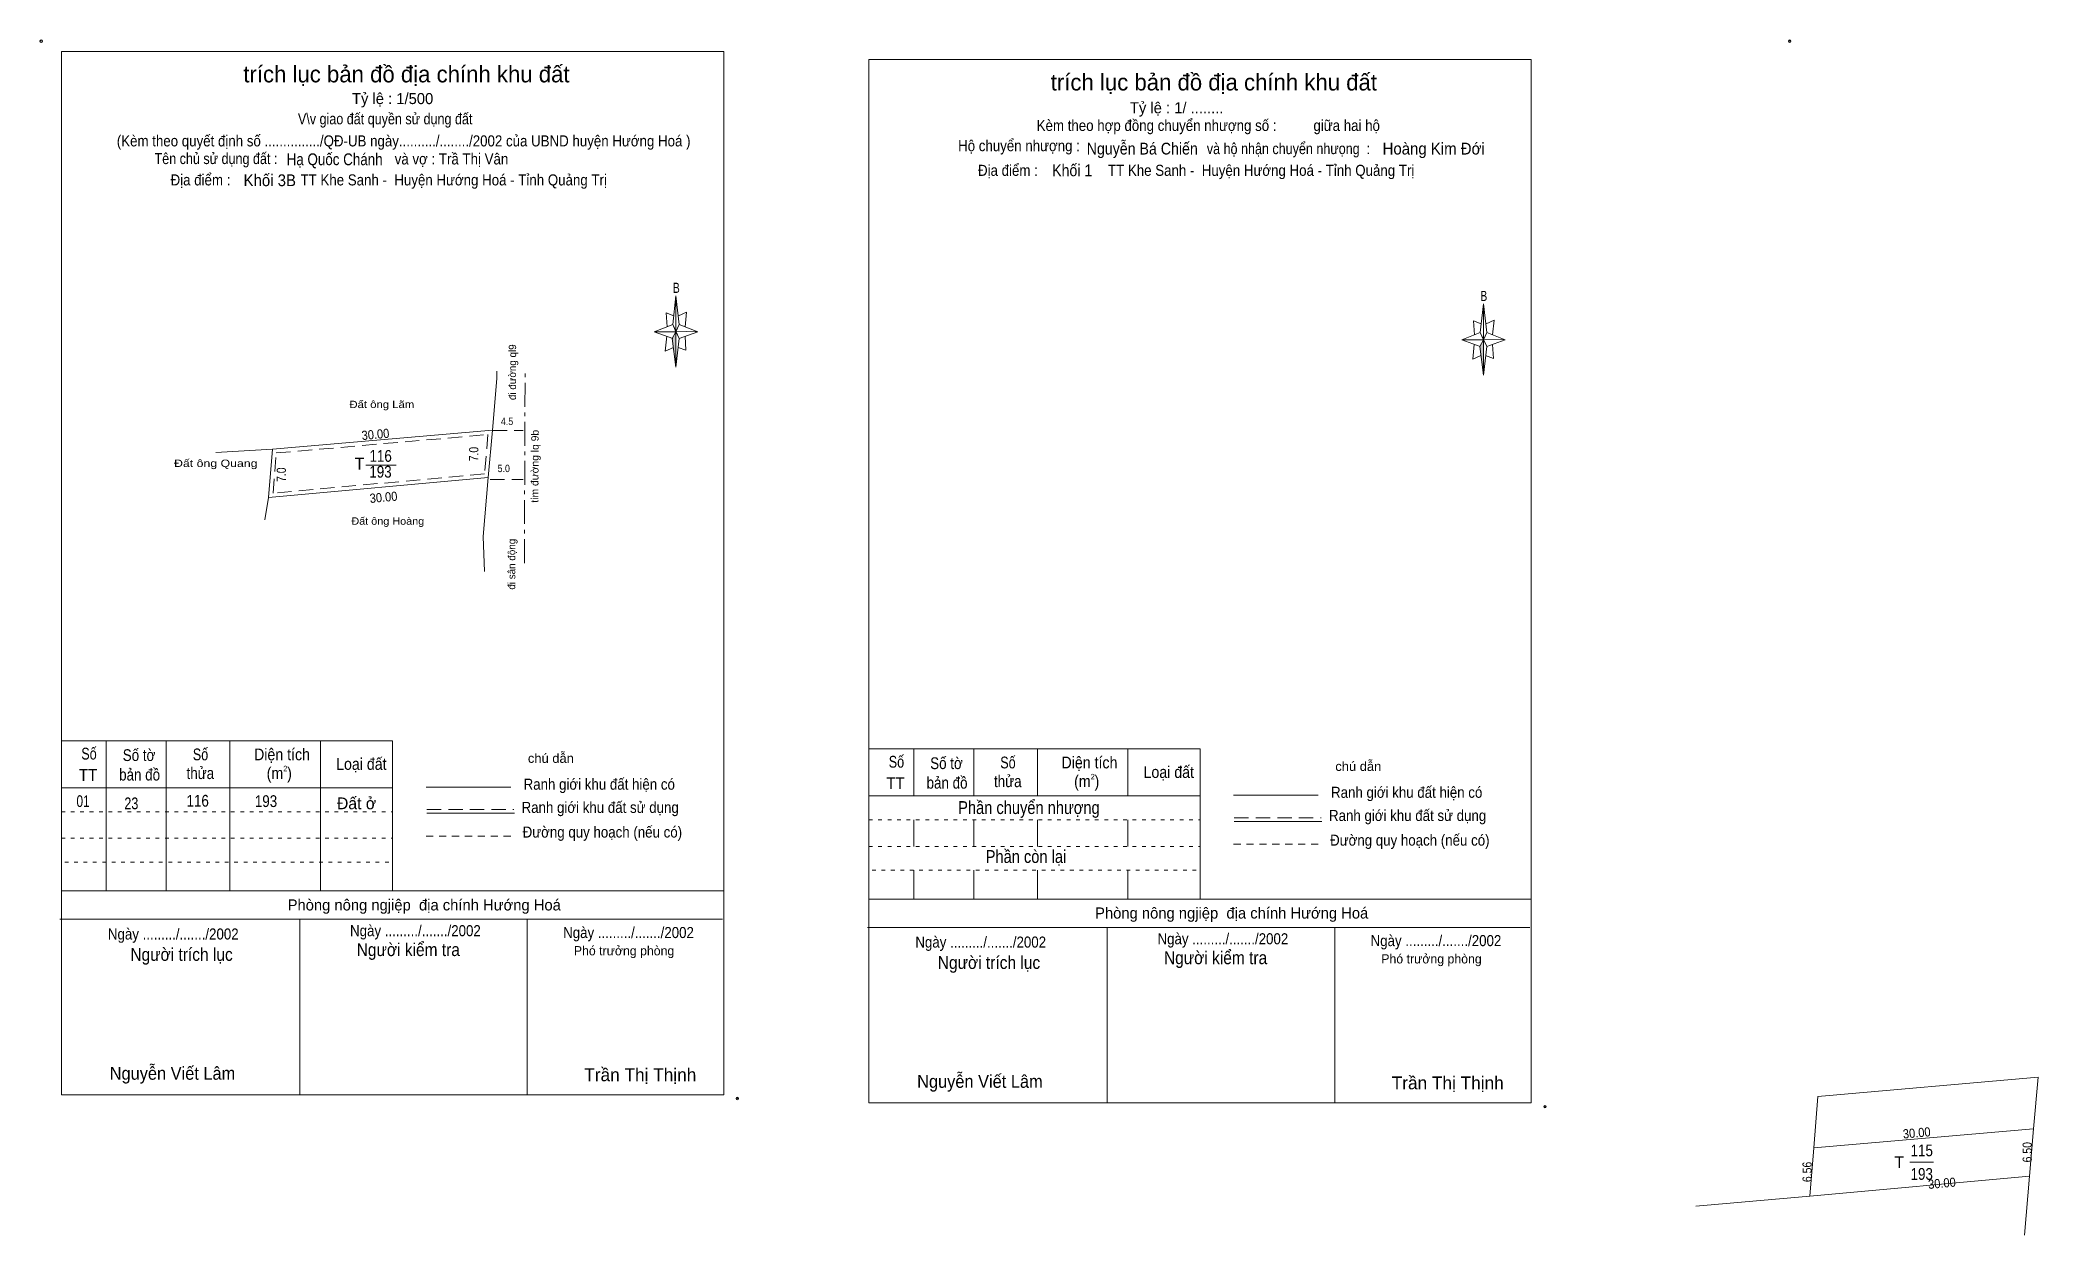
# Model space of a CAD drawing. Header units: centimetres. Extents: x 0.4 to 54.7, y -2.7 to 29.8.
import ezdxf
from ezdxf.enums import TextEntityAlignment as Align

# ---------------------------------------------------------------- set-up
doc = ezdxf.new("R2010")
doc.units = ezdxf.units.CM
doc.header["$LTSCALE"] = 0.13
doc.header["$PDMODE"] = 32
doc.header["$PDSIZE"] = 0.065
for name, pattern in [('DOT_DASHED', [7.7, 5, -1.2, 0.3, -1.2]), ('DOTTED', [1.5, 0.3, -1.2]), ('MEDIUM_DASHED', [4.5, 3, -1.5]), ('SHORT_DASHED', [2.7, 1.5, -1.2])]:
    doc.linetypes.add(name, pattern=pattern)
for name, color, linetype, lineweight in [('1', 7, 'DOTTED', 13), ('12', 7, 'DOT_DASHED', 13), ('33', 7, 'Continuous', 13), ('34', 7, 'Continuous', 13), ('5', 7, 'Continuous', 13)]:
    doc.layers.add(name, color=color, linetype=linetype, lineweight=lineweight)
doc.layers.add('50', color=7, linetype='Continuous')

msp = doc.modelspace()

# ---------------------------------------------------------------- hatches: boundary and pattern name
at = {"layer": '5'}
for points in [[(17.7, 21.83), (17.7, 20.87), (17.6, 21.65)], [(39.64, 21.61), (39.64, 20.65), (39.54, 21.43)]]:
    msp.add_hatch(color=256, dxfattribs=at).paths.add_polyline_path(points)

# ---------------------------------------------------------------- linework, layer by layer
at = {"layer": '1', "linetype": 'MEDIUM_DASHED'}
for p, q in [((12.72, 19.15), (13.55, 19.15)), ((12.65, 17.82), (13.55, 17.82))]:
    msp.add_line(p, q, dxfattribs=at)
at = {"layer": '1', "linetype": 'Continuous'}
for p, q in [((6.74, 18.64), (5.2, 18.55)), ((6.63, 17.33), (6.53, 16.72))]:
    msp.add_line(p, q, dxfattribs=at)
at = {"layer": '1'}
for p, q in [((1, 8.79), (10, 8.79)), ((22.94, 8.57), (31.94, 8.57)), ((22.94, 8.57), (31.94, 8.57)), ((1, 8.07), (10, 8.07)), ((22.94, 7.85), (31.94, 7.85)), ((22.94, 7.85), (31.94, 7.85)), ((1.09, 7.42), (10, 7.42)), ((23.03, 7.2), (31.94, 7.2)), ((23.03, 7.2), (31.94, 7.2))]:
    msp.add_line(p, q, dxfattribs=at)
at = {"layer": '12'}
msp.add_line((13.58, 15.55), (13.6, 20.73), dxfattribs=at)
at = {"layer": '33'}
for p, q in [((9.27, 18.21), (10.1, 18.21)), ((51.23, -0.73), (51.87, -0.73))]:
    msp.add_line(p, q, dxfattribs=at)
at = {"layer": '34'}
for p, q in [((12.71, 19.16), (12.6, 17.87)), ((6.63, 17.33), (12.6, 17.87)), ((12.6, 17.87), (12.46, 16.27)), ((12.46, 16.27), (12.5, 15.32)), ((54.71, 1.58), (54.59, 0.18)), ((54.59, 0.18), (54.48, -1.11)), ((48.51, -1.65), (54.48, -1.11)), ((54.48, -1.11), (54.34, -2.71)), ((45.41, -1.93), (48.51, -1.65))]:
    msp.add_line(p, q, dxfattribs=at)
for points in [[(12.83, 20.76), (12.83, 20.56), (12.71, 19.16)], [(12.71, 19.16), (6.74, 18.64), (6.63, 17.33)], [(54.71, 1.58), (48.73, 1.05), (48.62, -0.34)], [(54.59, 0.18), (48.62, -0.34), (48.51, -1.65)]]:
    msp.add_lwpolyline(points, dxfattribs=at)
for points in [[(6.74, 18.64), (12.71, 19.16), (12.6, 17.87), (6.63, 17.33)], [(48.62, -0.34), (54.59, 0.18), (54.48, -1.11), (48.51, -1.65)]]:
    msp.add_lwpolyline(points, close=True, dxfattribs=at)
at = {"layer": '34', "linetype": 'MEDIUM_DASHED'}
msp.add_lwpolyline([(6.84, 18.54), (12.59, 19.04), (12.5, 17.97), (6.75, 17.45)], close=True, dxfattribs=at)
at = {"layer": '5'}
for p, q in [((17.61, 22.03), (17.7, 22.81)), ((39.55, 21.81), (39.64, 22.59)), ((17.61, 21.65), (17.11, 21.83)), ((17.79, 22.03), (18.29, 21.83)), ((39.73, 21.81), (40.23, 21.61)), ((17.79, 21.65), (17.7, 20.87)), ((17.97, 21.33), (17.76, 21.41)), ((17.95, 21.71), (17.97, 21.33)), ((39.55, 21.43), (39.05, 21.61)), ((39.73, 21.43), (39.64, 20.65)), ((39.91, 21.11), (39.7, 21.19)), ((39.89, 21.49), (39.91, 21.11)), ((1, 10.72), (10, 10.72)), ((2.22, 10.72), (2.22, 6.64)), ((3.85, 10.72), (3.85, 6.64)), ((5.58, 10.72), (5.58, 6.64)), ((8.04, 10.72), (8.04, 6.64)), ((10, 10.72), (10, 6.64)), ((22.94, 10.5), (31.94, 10.5)), ((24.16, 10.5), (24.16, 9.22)), ((25.79, 10.5), (25.79, 9.22)), ((27.52, 10.5), (27.52, 9.22)), ((29.98, 10.5), (29.98, 9.22)), ((31.94, 10.5), (31.94, 6.42)), ((1, 9.44), (10, 9.44)), ((10.91, 9.46), (13.21, 9.46)), ((32.85, 9.24), (35.15, 9.24)), ((10.93, 8.75), (13.31, 8.75)), ((22.94, 9.22), (31.94, 9.22)), ((24.16, 8.57), (24.16, 7.85)), ((25.79, 8.57), (25.79, 7.85)), ((27.52, 8.57), (27.52, 7.85)), ((29.98, 8.57), (29.98, 7.85)), ((32.87, 8.53), (35.25, 8.53)), ((24.16, 7.2), (24.16, 6.42)), ((25.79, 7.2), (25.79, 6.42)), ((27.52, 7.2), (27.52, 6.42)), ((29.98, 7.2), (29.98, 6.42)), ((1, 6.64), (19, 6.64)), ((22.94, 6.42), (40.94, 6.42)), ((0.96, 5.87), (18.96, 5.87)), ((7.48, 5.87), (7.48, 1.1)), ((13.66, 5.87), (13.66, 1.1)), ((22.9, 5.65), (40.9, 5.65)), ((29.42, 5.65), (29.42, 0.88)), ((35.6, 5.65), (35.6, 0.88))]:
    msp.add_line(p, q, dxfattribs=at)
at = {"layer": '5', "linetype": 'MEDIUM_DASHED'}
for p, q in [((10.93, 8.85), (13.29, 8.85)), ((32.87, 8.63), (35.23, 8.63))]:
    msp.add_line(p, q, dxfattribs=at)
at = {"layer": '5', "linetype": 'SHORT_DASHED'}
for p, q in [((10.91, 8.13), (13.29, 8.13)), ((32.85, 7.91), (35.23, 7.91))]:
    msp.add_line(p, q, dxfattribs=at)
at = {"layer": '5'}
for points in [[(1, 29.45), (19, 29.45), (19, 1.1), (1, 1.1)], [(22.94, 29.23), (40.94, 29.23), (40.94, 0.88), (22.94, 0.88)], [(17.7, 22.81), (17.79, 22.03), (17.7, 21.83)], [(39.64, 22.59), (39.73, 21.81), (39.64, 21.61)], [(17.7, 21.83), (17.11, 21.83), (17.61, 22.03), (17.79, 21.65), (18.29, 21.83), (17.7, 21.85)], [(17.7, 21.83), (17.7, 20.87), (17.6, 21.65)], [(39.64, 21.61), (39.05, 21.61), (39.55, 21.81), (39.73, 21.43), (40.23, 21.61), (39.64, 21.63)], [(39.64, 21.61), (39.64, 20.65), (39.54, 21.43)]]:
    msp.add_lwpolyline(points, close=True, dxfattribs=at)
for points in [[(17.64, 22.27), (17.43, 22.35), (17.46, 21.97)], [(17.77, 22.27), (17.99, 22.37), (17.95, 21.97)], [(17.7, 21.83), (17.61, 22.03), (17.11, 21.83)], [(17.7, 21.83), (17.79, 21.65), (18.29, 21.83)], [(39.64, 21.61), (39.55, 21.81), (39.05, 21.61)], [(39.58, 22.05), (39.37, 22.13), (39.4, 21.75)], [(39.71, 22.05), (39.93, 22.15), (39.89, 21.75)], [(17.45, 21.71), (17.41, 21.31), (17.63, 21.41)], [(39.39, 21.49), (39.35, 21.09), (39.57, 21.19)], [(39.64, 21.61), (39.73, 21.43), (40.23, 21.61)]]:
    msp.add_lwpolyline(points, dxfattribs=at)
for p in [(0.45, 29.73), (47.96, 29.73), (19.37, 1), (41.31, 0.78)]:
    msp.add_point(p, dxfattribs=at)

# ---------------------------------------------------------------- texts
at = {"layer": '1'}
for s, p in [('đi đường ql9', (13.3536, 20.7346)), ('đi sân động ', (13.3335, 15.5546))]:
    msp.add_text(s, height=0.1999, rotation=89.779, dxfattribs=at).set_placement(p, align=Align.CENTER)
for s, height, width, p in [('Đất ông Lãm ', 0.2, 1.15, (9.75, 19.76)), ('4.5', 0.2, 0.9, (13.11, 19.3)), ('Đất ông Quang', 0.2, 1.25, (5.195, 18.16)), ('5.0', 0.2, 0.9, (13.02, 18.02)), ('Đất ông Hoàng ', 0.2, 1.1, (9.91, 16.59)), ('2', 0.15, 0.8, (7.085, 9.89)), ('2', 0.15, 0.8, (29.025, 9.67)), ('2', 0.15, 0.8, (29.025, 9.67))]:
    msp.add_text(s, height=height, dxfattribs=dict(at, width=width)).set_placement(p, align=Align.CENTER)
at = {"layer": '1', "width": 1.05}
msp.add_text('tim đường lq 9b', height=0.1999, rotation=89.779, dxfattribs=at).set_placement((13.9644, 18.1796), align=Align.CENTER)
at = {"layer": '33', "width": 0.85}
for s, p in [('116', (9.675, 18.3)), ('193', (9.67, 17.87)), ('193', (6.56, 8.92)), ('115', (51.55, -0.57)), ('193', (51.55, -1.21))]:
    msp.add_text(s, height=0.32, dxfattribs=at).set_placement(p, align=Align.CENTER)
at = {"layer": '33'}
for p in [(9.23, 18.09), (51.07, -0.89)]:
    msp.add_text('T', height=0.32, dxfattribs=at).set_placement(p, align=Align.RIGHT)
msp.add_text('Đất ở', height=0.32, dxfattribs=at).set_placement((9.02, 8.86), align=Align.CENTER)
at = {"layer": '34'}
for s, width, p in [('Hạ Quốc Chánh', 0.85, (7.12, 26.36)), ('Nguyễn Bá Chiến', 0.9, (28.86, 26.65)), ('Hoàng Kim Đới', 0.95, (36.9, 26.65)), ('Khối 3B', 0.95, (5.95, 25.79)), ('Khối 1', 0.9, (27.92, 26.06)), ('01', 0.75, (1.41, 8.92)), ('116', 0.85, (4.4, 8.93)), ('23', 0.8, (2.71, 8.86))]:
    msp.add_text(s, height=0.32, dxfattribs=dict(at, width=width)).set_placement(p)
at = {"layer": '5'}
for s, height, p in [('trích lục bản đồ địa chính khu đất', 0.45, (10.375, 28.61)), ('trích lục bản đồ địa chính khu đất', 0.45, (32.315, 28.39)), ('Tỷ lệ : 1/500', 0.3, (10, 28.02)), ('Tỷ lệ : 1/ ........', 0.3, (31.305, 27.77)), ('Phòng nông ngjiệp  địa chính Hướng Hoá ', 0.3, (10.915, 6.11)), ('Phòng nông ngjiệp  địa chính Hướng Hoá ', 0.3, (32.855, 5.89)), ('Phó trưởng phòng ', 0.25, (16.335, 4.89)), ('Phó trưởng phòng ', 0.25, (38.275, 4.67)), ('Trần Thị Thịnh', 0.35, (16.73, 1.47)), ('Trần Thị Thịnh', 0.35, (38.67, 1.25))]:
    msp.add_text(s, height=height, dxfattribs=at).set_placement(p, align=Align.CENTER)
for s, height, width, p in [('V\\v giao đất quyền sử dụng đất ', 0.3, 0.85, (9.845, 27.47)), ('(Kèm theo quyết định số .............../QĐ-UB ngày........../......../2002 của UBND huyện Hướng Hoá )', 0.3, 0.9, (10.3, 26.87)), ('Kèm theo hợp đồng chuyển nhượng số :          giữa hai hộ ', 0.3, 0.9, (32.215, 27.29)), ('Tên chủ sử dụng đất :', 0.3, 0.85, (5.2, 26.39)), ('và vợ : Trầ Thị Vân ', 0.3, 0.9, (11.65, 26.38)), ('Hộ chuyển nhượng :', 0.3, 0.9, (27.02, 26.74)), ('và hộ nhận chuyển nhưọng  : ', 0.3, 0.85, (34.39, 26.66)), ('Địa điểm :                   TT Khe Sanh -  Huyện Hướng Hoá - Tỉnh Quảng Trị ', 0.3, 0.9, (9.945, 25.81)), ('Địa điểm :                   TT Khe Sanh -  Huyện Hướng Hoá - Tỉnh Quảng Trị ', 0.3, 0.9, (31.885, 26.07)), ('B', 0.2756, 0.75, (17.71, 22.89)), ('B', 0.2756, 0.75, (39.65, 22.67)), ('Số', 0.32, 0.8, (1.75, 10.21)), ('Số tờ', 0.32, 0.85, (3.11, 10.17)), ('Số', 0.32, 0.8, (4.78, 10.19)), ('Diện tích', 0.32, 0.9, (6.995, 10.19)), ('chú dẫn', 0.25, 1.05, (14.3, 10.12)), ('Số', 0.32, 0.8, (23.69, 9.99)), ('Số', 0.32, 0.8, (26.72, 9.97)), ('TT', 0.32, 0.95, (1.725, 9.63)), ('bản đồ', 0.32, 0.85, (3.125, 9.64)), ('thửa', 0.32, 0.85, (4.775, 9.68)), ('(m )', 0.32, 0.9, (6.92, 9.68)), ('Loại đất', 0.32, 0.9, (9.15, 9.93)), ('bản đồ', 0.32, 0.85, (25.065, 9.42)), ('Số tờ', 0.32, 0.85, (25.05, 9.95)), ('thửa', 0.32, 0.85, (26.715, 9.46)), ('Diện tích', 0.32, 0.9, (28.935, 9.97)), ('(m )', 0.32, 0.9, (28.86, 9.46)), ('Loại đất', 0.32, 0.9, (31.09, 9.71)), ('chú dẫn', 0.25, 1.05, (36.24, 9.9)), ('Ranh giới khu đất hiện có ', 0.3, 0.9, (15.665, 9.39)), ('TT', 0.32, 0.95, (23.665, 9.41)), ('Ranh giới khu đất hiện có ', 0.3, 0.9, (37.605, 9.17)), ('Ranh giới khu đất sử dụng', 0.3, 0.9, (15.64, 8.76)), ('Phần chuyển nhượng ', 0.35, 0.85, (27.345, 8.73)), ('Ranh giới khu đất sử dụng', 0.3, 0.9, (37.58, 8.54)), ('Đường quy hoạch (nếu có)', 0.3, 0.9, (15.7, 8.09)), ('Đường quy hoạch (nếu có)', 0.3, 0.9, (37.64, 7.87)), ('Phần còn lại ', 0.35, 0.85, (27.265, 7.4)), ('Ngày ........./......./2002', 0.3, 0.9, (4.04, 5.32)), ('Ngày ........./......./2002', 0.3, 0.9, (10.62, 5.41)), ('Ngày ........./......./2002', 0.3, 0.9, (16.41, 5.36)), ('Ngày ........./......./2002', 0.3, 0.9, (32.56, 5.19)), ('Ngày ........./......./2002', 0.3, 0.9, (38.35, 5.14)), ('Người trích lục', 0.35, 0.9, (4.265, 4.74)), ('Người kiểm tra ', 0.35, 0.9, (10.485, 4.87)), ('Ngày ........./......./2002', 0.3, 0.9, (25.98, 5.1)), ('Người trích lục', 0.35, 0.9, (26.205, 4.52)), ('Người kiểm tra ', 0.35, 0.9, (32.42, 4.65)), ('Nguyễn Viết Lâm ', 0.35, 0.95, (4.08, 1.51)), ('Nguyễn Viết Lâm ', 0.35, 0.95, (26.02, 1.29))]:
    msp.add_text(s, height=height, dxfattribs=dict(at, width=width)).set_placement(p, align=Align.CENTER)
at = {"layer": '50'}
for s, rotation, width, p in [('30.00', 4.99, 0.9, (9.5441, 18.9227)), ('7.0', 90, 0.85, (12.33, 18.51)), ('7.0', 90, 0.85, (7.1, 17.95)), ('30.00', 5.106, 0.9, (9.7639, 17.2134)), ('30.00', 4.99, 0.9, (51.4241, -0.0573)), ('6.50', 90, 0.85, (54.54, -0.46)), ('6.56', 90, 0.85, (48.56, -0.995)), ('30.00', 5.106, 0.9, (52.1089, -1.4261))]:
    msp.add_text(s, height=0.25, rotation=rotation, dxfattribs=dict(at, width=width)).set_placement(p, align=Align.CENTER)

doc.saveas('drawing.dxf')
